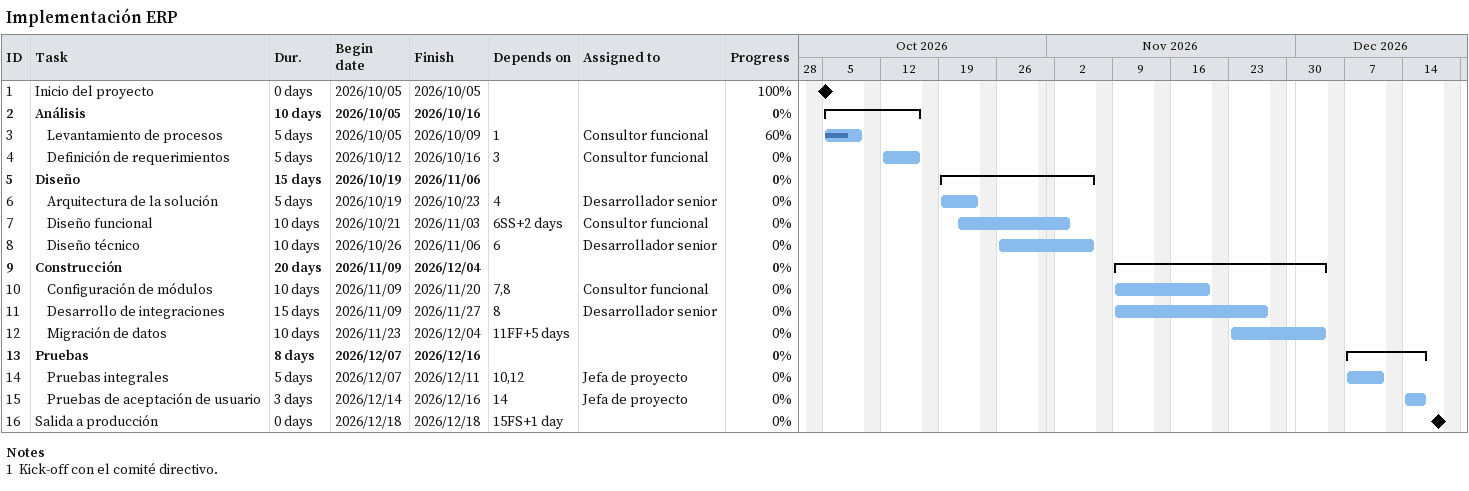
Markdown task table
Implementación ERP

| ID | Level | Task | Duration | Start | Finish | Predecessors | Resources | % complete |
|---|---|---|---|---|---|---|---|---|
| 1 | 1 | Inicio del proyecto | 0d | 2026-10-05 | 2026-10-05 |  |  | 100 |
| 2 | 1 | **Análisis** | 10d | 2026-10-05 | 2026-10-16 |  |  | 0 |
| 3 | 2 | Levantamiento de procesos | 5d | 2026-10-05 | 2026-10-09 | 1 | Consultor funcional | 60 |
| 4 | 2 | Definición de requerimientos | 5d | 2026-10-12 | 2026-10-16 | 3 | Consultor funcional | 0 |
| 5 | 1 | **Diseño** | 15d | 2026-10-19 | 2026-11-06 |  |  | 0 |
| 6 | 2 | Arquitectura de la solución | 5d | 2026-10-19 | 2026-10-23 | 4 | Desarrollador senior | 0 |
| 7 | 2 | Diseño funcional | 10d | 2026-10-21 | 2026-11-03 | 6SS+2d | Consultor funcional | 0 |
| 8 | 2 | Diseño técnico | 10d | 2026-10-26 | 2026-11-06 | 6 | Desarrollador senior | 0 |
| 9 | 1 | **Construcción** | 20d | 2026-11-09 | 2026-12-04 |  |  | 0 |
| 10 | 2 | Configuración de módulos | 10d | 2026-11-09 | 2026-11-20 | 7, 8 | Consultor funcional | 0 |
| 11 | 2 | Desarrollo de integraciones | 15d | 2026-11-09 | 2026-11-27 | 8 | Desarrollador senior | 0 |
| 12 | 2 | Migración de datos | 10d | 2026-11-23 | 2026-12-04 | 11FF+5d |  | 0 |
| 13 | 1 | **Pruebas** | 8d | 2026-12-07 | 2026-12-16 |  |  | 0 |
| 14 | 2 | Pruebas integrales | 5d | 2026-12-07 | 2026-12-11 | 10, 12 | Jefa de proyecto | 0 |
| 15 | 2 | Pruebas de aceptación de usuario | 3d | 2026-12-14 | 2026-12-16 | 14 | Jefa de proyecto | 0 |
| 16 | 1 | Salida a producción | 0d | 2026-12-18 | 2026-12-18 | 15FS+1d |  | 0 |

Notes
- 1: Kick-off con el comité directivo.
